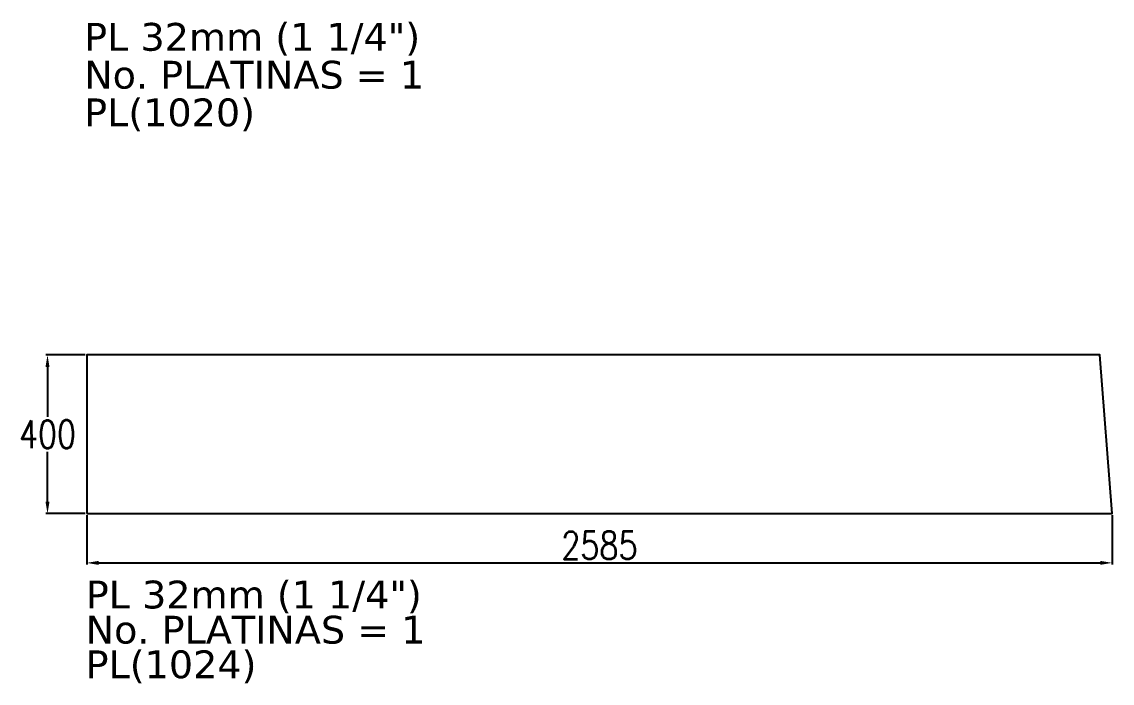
# Model space of a CAD drawing. Header units: millimetres. Extents: x 1541 to 289025, y -12015 to 47026.
# Drawn here: x 27483 to 30231, y 3839 to 5506 of the extents above; entities that cross this region are included whole.
import ezdxf

# ---------------------------------------------------------------- set-up
doc = ezdxf.new("R2010")
doc.units = ezdxf.units.MM
doc.header["$LTSCALE"] = 0.1
for name, color, linetype in [('COTAS', 8, 'Continuous'), ('PLATINAS', 5, 'Continuous'), ('TEXTO GENERAL', 3, 'Continuous')]:
    doc.layers.add(name, color=color, linetype=linetype)
doc.styles.add('CNI_COTAS', font='romans.shx', dxfattribs={"width": 0.8})
doc.styles.add('VERDANA', font='verdana.ttf')
doc.dimstyles.new('1.3', dxfattribs={"dimscale": 0, "dimtxt": 50, "dimasz": 30, "dimexe": 4, "dimexo": 4, "dimgap": 9, "dimtad": 1, "dimdec": 0, "dimzin": 4, "dimdsep": 46, "dimtxsty": 'CNI_COTAS', "dimcen": 0, "dimclrd": 256, "dimclrt": 3, "dimadec": 0, "dimazin": 0, "dimtfac": 1, "dimtdec": 0, "dimtmove": 2, "dimatfit": 0, "dimfxl": 0.05, "dimtolj": 1, "dimtzin": 0, "dimarcsym": 0})

# ---------------------------------------------------------------- blocks, each defined once
blk = doc.blocks.new('*D3645')
at = {"layer": 'COTAS', "color": 0, "lineweight": -2, "transparency": 16777216}
for p, q in [((27646.1, 4262.4), (27646.1, 4138.2)), ((30231.1, 4262.4), (30231.1, 4138.2))]:
    blk.add_line(p, q, dxfattribs=at)
at = {"layer": 'COTAS', "lineweight": -2, "transparency": 16777216}
blk.add_line((27676.1, 4142.2), (30201.1, 4142.2), dxfattribs=at)
at = {"layer": 'COTAS', "transparency": 16777216}
for points in [[(27676.1, 4147.2), (27676.1, 4137.2), (27646.1, 4142.2)], [(30201.1, 4147.2), (30201.1, 4137.2), (30231.1, 4142.2)]]:
    blk.add_solid(points, dxfattribs=at)
at = {"layer": 'Defpoints', "color": 0, "transparency": 16777216}
for p in [(27646.1, 4266.4), (30231.1, 4266.4), (30231.1, 4142.2)]:
    blk.add_point(p, dxfattribs=at)
at = {"layer": 'COTAS', "color": 3, "transparency": 16777216, "insert": (28938.6, 4186.2), "char_height": 70, "attachment_point": 5, "style": 'CNI_COTAS'}
blk.add_mtext('\\A1;2585', dxfattribs=at)
blk = doc.blocks.new('*D3646')
at = {"layer": 'COTAS', "color": 0, "lineweight": -2, "transparency": 16777216}
for p, q in [((27642.1, 4666.4), (27543.3, 4666.4)), ((27642.1, 4266.4), (27543.3, 4266.4))]:
    blk.add_line(p, q, dxfattribs=at)
at = {"layer": 'COTAS', "lineweight": -2, "transparency": 16777216}
for p, q in [((27547.3, 4636.4), (27547.3, 4510.4)), ((27547.3, 4296.4), (27547.3, 4422.4))]:
    blk.add_line(p, q, dxfattribs=at)
at = {"layer": 'COTAS', "transparency": 16777216}
for points in [[(27542.3, 4636.4), (27552.3, 4636.4), (27547.3, 4666.4)], [(27542.3, 4296.4), (27552.3, 4296.4), (27547.3, 4266.4)]]:
    blk.add_solid(points, dxfattribs=at)
at = {"layer": 'Defpoints', "color": 0, "transparency": 16777216}
for p in [(27547.3, 4666.4), (27646.1, 4666.4), (27646.1, 4266.4)]:
    blk.add_point(p, dxfattribs=at)
at = {"layer": 'COTAS', "color": 3, "transparency": 16777216, "insert": (27547.3, 4466.4), "char_height": 70, "attachment_point": 5, "rotation": 0.2, "style": 'CNI_COTAS'}
blk.add_mtext('\\A1;400', dxfattribs=at)
blk = doc.blocks.new('A$C226da29c')
at = {"layer": 'PLATINAS'}
blk.add_lwpolyline([(27646.1, 4266.4), (30231.1, 4266.4), (30200.1, 4666.4), (27646.1, 4666.4), (27646.1, 4266.4)], dxfattribs=at)
at = {"layer": 'TEXTO GENERAL', "color": 3, "style": 'VERDANA'}
for s, p in [('PL 32mm (1 1/4")', (27639.7, 5433.4)), ('No. PLATINAS = 1', (27639.7, 5337.9)), ('PL(1020)', (27639.7, 5243)), ('PL 32mm (1 1/4")', (27643.8, 4027.4)), ('No. PLATINAS = 1', (27643.3, 3938.8)), ('PL(1024)', (27643.3, 3851.5))]:
    blk.add_text(s, height=70, dxfattribs=at).set_placement(p)
at = {"layer": 'COTAS'}
dim = blk.add_linear_dim(base=(27547.3, 4666.4), p1=(27646.1, 4266.4), p2=(27646.1, 4666.4), angle=270, dimstyle='1.3', override={"dimscale": 1, "dimtxt": 70}, dxfattribs=at)
dim.commit()
dim.dimension.update_dxf_attribs({"geometry": '*D3646', "text_midpoint": (27547.3, 4466.4), "text_rotation": 0.2})
dim = blk.add_linear_dim(base=(30231.1, 4142.2), p1=(27646.1, 4266.4), p2=(30231.1, 4266.4), dimstyle='1.3', override={"dimscale": 1, "dimtxt": 70}, dxfattribs=at)
dim.commit()
dim.dimension.update_dxf_attribs({"geometry": '*D3645', "text_midpoint": (28938.6, 4186.2)})

msp = doc.modelspace()

# ---------------------------------------------------------------- block references
at = {"layer": 'COTAS'}
msp.add_blockref('A$C226da29c', (0, 0), dxfattribs=at)

doc.saveas('drawing.dxf')
